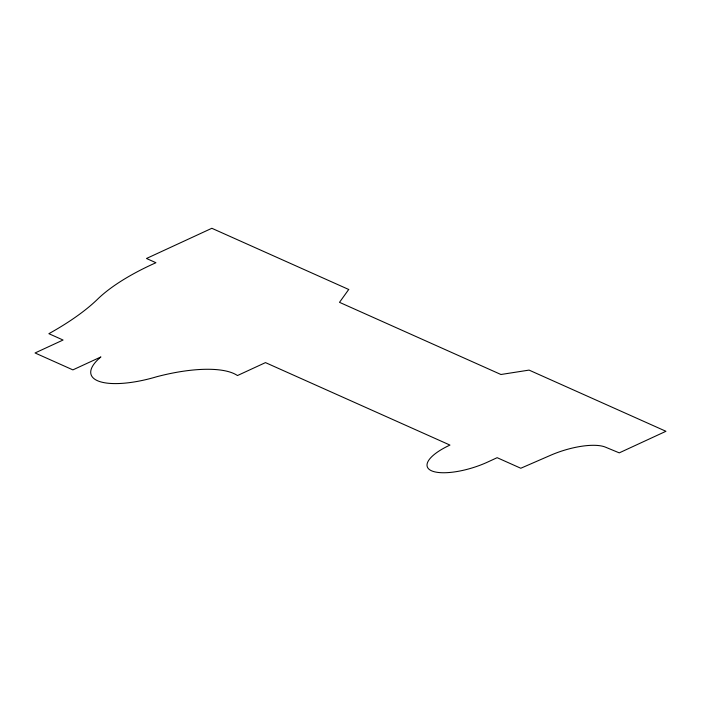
<?xml version="1.0" encoding="UTF-8"?>
<svg xmlns="http://www.w3.org/2000/svg" width="701" height="701" viewBox="0 0 701 701"><rect width="100%" height="100%" fill="white"/><g stroke="black" fill="none" stroke-linecap="round" stroke-linejoin="round"><path stroke-width="1.05" d="M348.721 289.478L339.503 302.333L500.935 374.5L529.071 370.102L665.95 431.29L619.263 452.864L605.498 447.168A44.601 15.036 -17.5 0 0 549.566 455.729L520.79 468.25L497.14 457.683L487.8 461.994A43.655 14.712 -17.5 0 1 431.536 470.792A43.655 14.712 -17.5 0 1 449.963 445.082L265.477 362.61L237.464 375.552A93.671 31.58 -17.5 0 0 156.744 376.726A64.772 21.836 -17.5 0 1 99.13 381.362A64.772 21.836 -17.5 0 1 100.9 356.94L72.895 369.883L35.05 352.971L63.064 340.029L48.868 333.685A182.374 61.478 -17.5 0 0 97.053 299.721A130.491 43.988 -17.5 0 1 155.937 262.717L146.483 258.485L211.842 228.289L348.721 289.478"/></g></svg>
